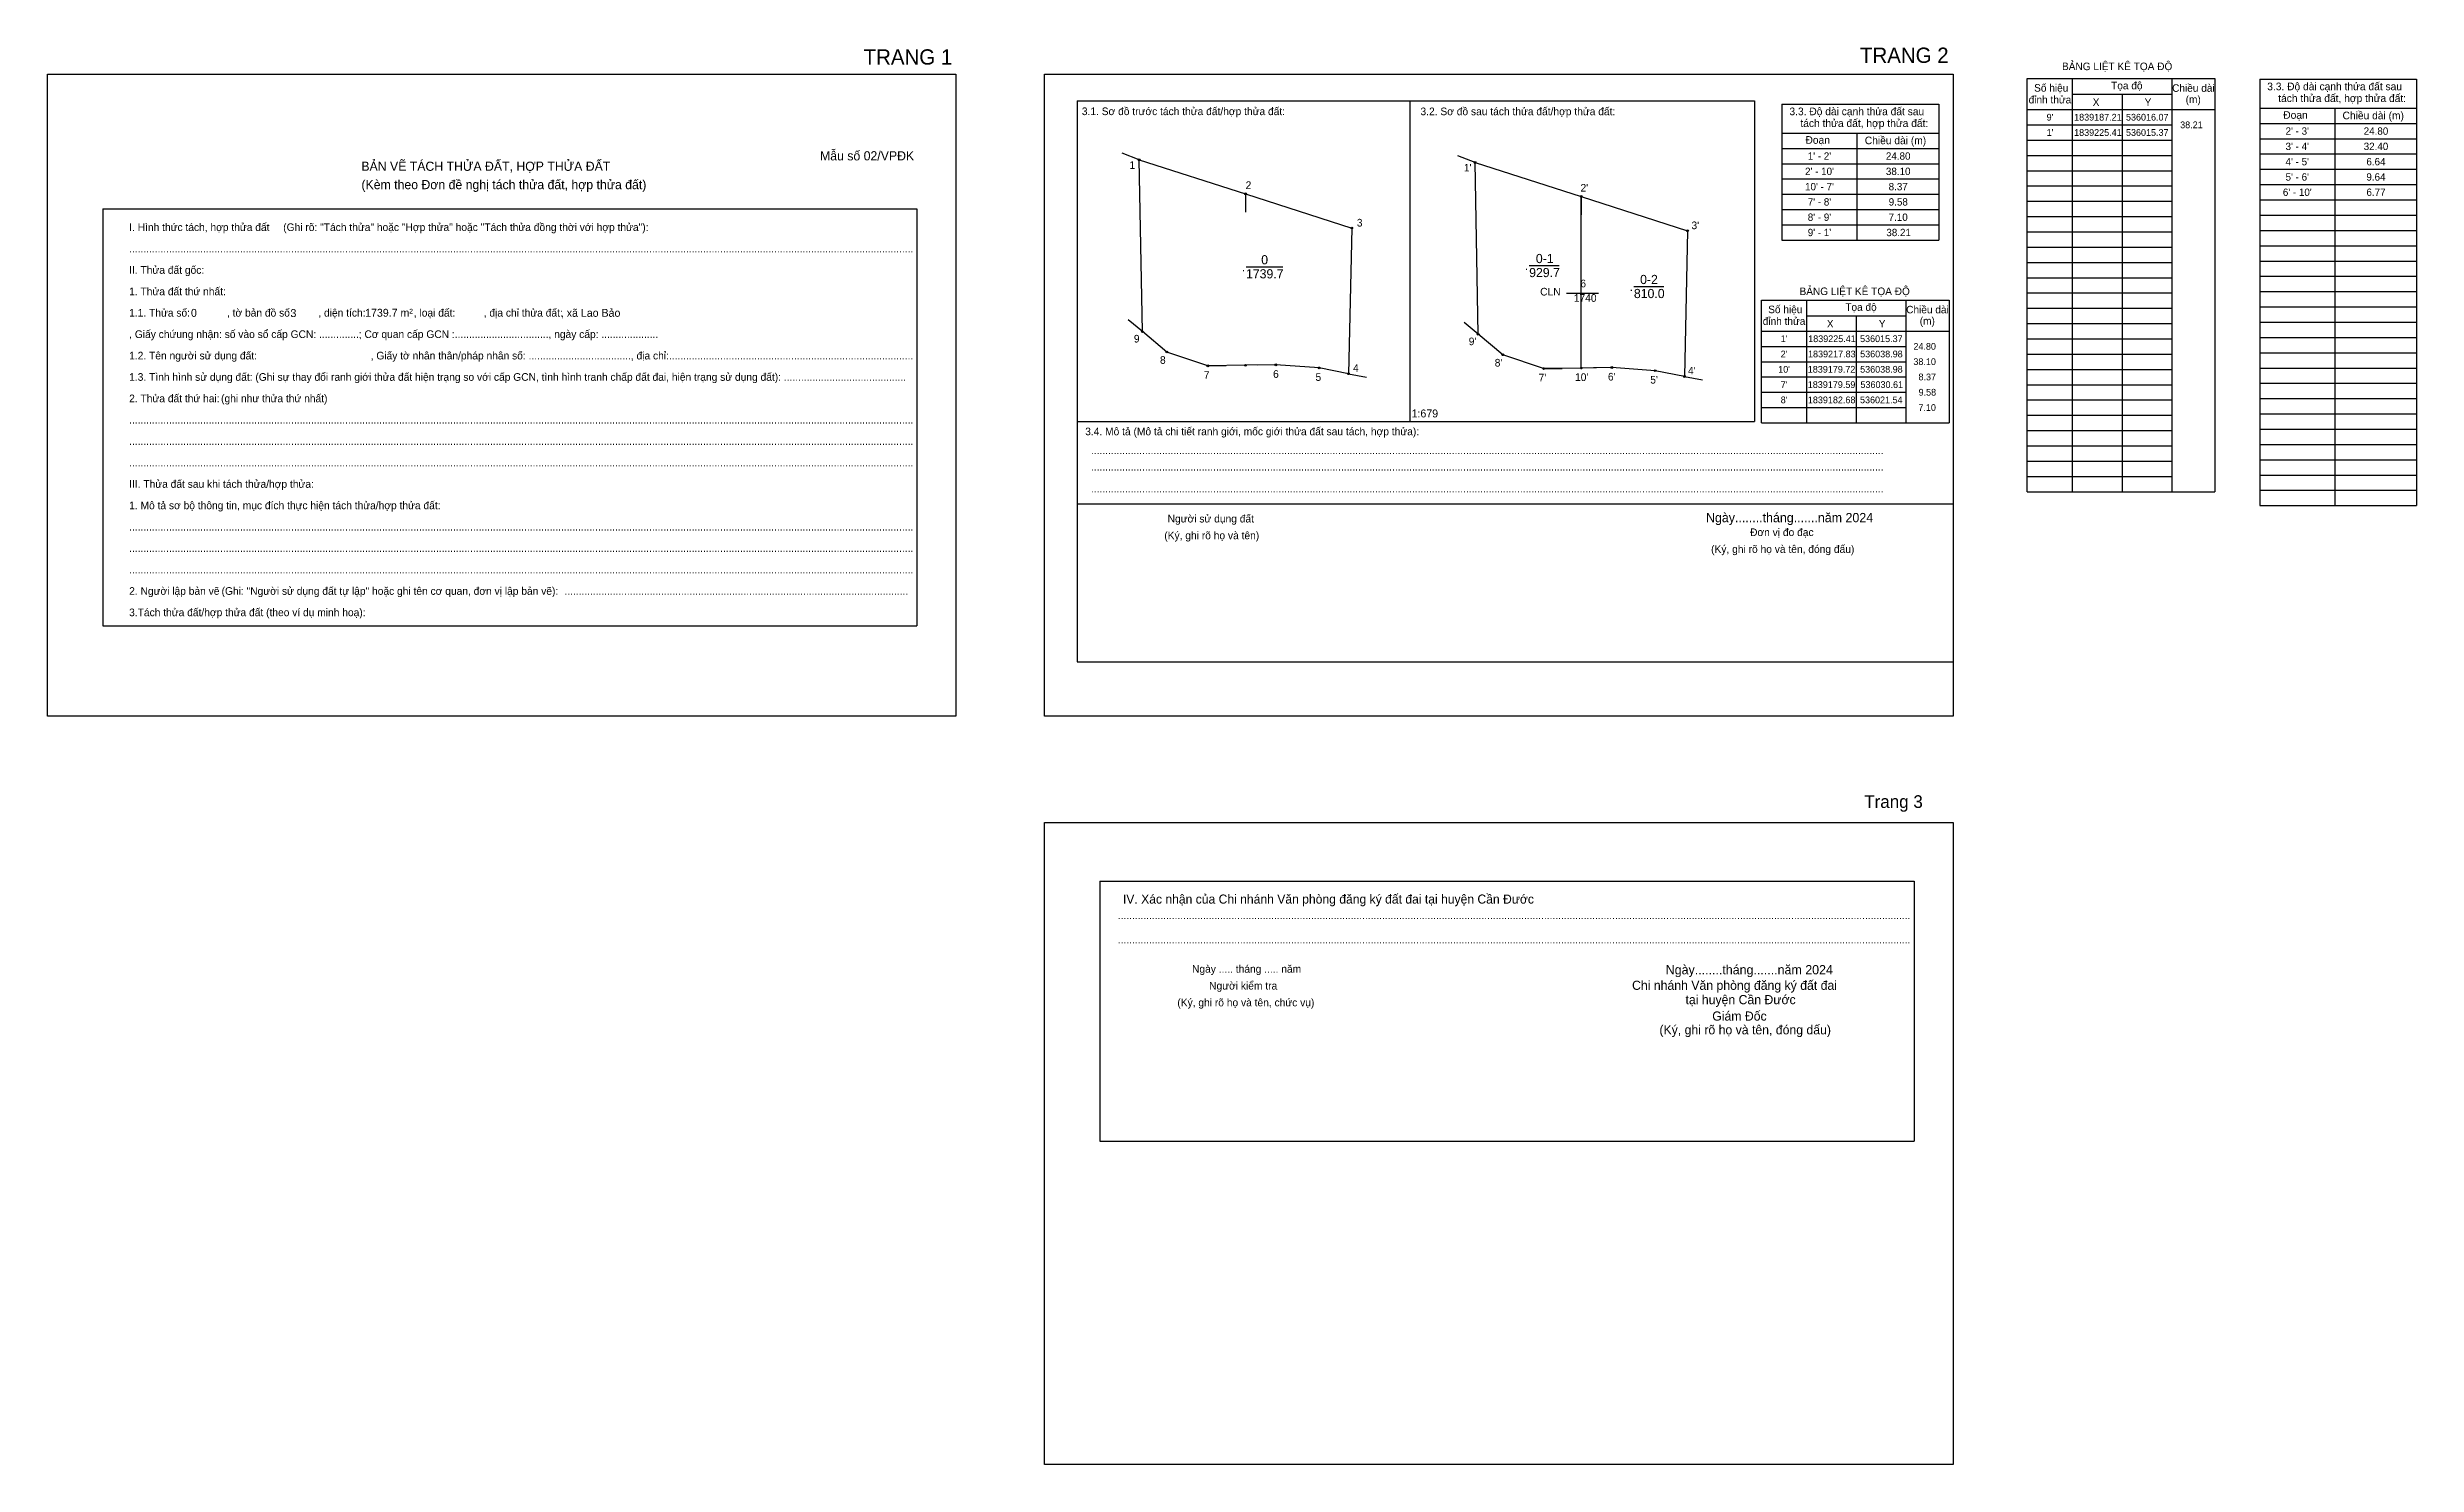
# Model space of a CAD drawing. Extents: x 535343 to 536225, y 1838936 to 1839289.
# Drawn here: x 535698 to 536225, y 1838936 to 1839251 of the extents above; entities that cross this region are included whole.
import ezdxf

# ---------------------------------------------------------------- set-up
doc = ezdxf.new("R2010")
doc.units = 0
for name, color, linetype in [('Level 1', 7, 'Continuous'), ('Level 10', 7, 'Continuous'), ('Level 11', 7, 'Continuous'), ('Level 12', 7, 'Continuous'), ('Level 13', 7, 'Continuous'), ('Level 27', 7, 'Continuous'), ('Level 33', 7, 'Continuous'), ('Level 52', 7, 'Continuous'), ('Level 53', 7, 'Continuous'), ('Level 6', 7, 'Continuous'), ('Level 9', 7, 'Continuous')]:
    doc.layers.add(name, color=color, linetype=linetype)

msp = doc.modelspace()

# ---------------------------------------------------------------- linework, layer by layer
at = {"layer": 'Level 1'}
for p, q in [((535698.23, 1839245.06), (535698.23, 1839245.06)), ((535919.77, 1839245.06), (535919.77, 1839245.06)), ((536148.04, 1839244.07), (536148.04, 1839152.23)), ((536170.15, 1839244.07), (536170.15, 1839152.23)), ((536179.73, 1839244.07), (536179.73, 1839152.23)), ((536148.04, 1839240.57), (536170.15, 1839240.57)), ((536159.09, 1839240.57), (536159.09, 1839152.23)), ((535964.49, 1839202.23), (535964.49, 1839202.23)), ((536088.97, 1839194.83), (536088.97, 1839167.54)), ((536111.08, 1839194.83), (536111.08, 1839167.54)), ((536120.66, 1839194.83), (536120.66, 1839167.54)), ((536088.97, 1839191.33), (536111.08, 1839191.33)), ((536100.02, 1839191.33), (536100.02, 1839167.54)), ((535900.03, 1839102.37), (535900.03, 1839102.37)), ((536121.57, 1839102.37), (536121.57, 1839102.37))]:
    msp.add_line(p, q, dxfattribs=at)
for points in [[(536138.04, 1839152.23), (536138.04, 1839244.07), (536179.73, 1839244.07)], [(536078.97, 1839167.54), (536078.97, 1839194.83), (536120.66, 1839194.83)]]:
    msp.add_lwpolyline(points, dxfattribs=at)
at = {"layer": 'Level 10'}
for points in [[(535941.46, 1839187.81), (535940.75, 1839226.01), (535964.36, 1839218.42), (535987.97, 1839210.84), (535987.27, 1839178.45), (535980.75, 1839179.73), (535971.14, 1839180.43), (535964.36, 1839180.32), (535956, 1839180.19), (535946.93, 1839183.28)], [(536016.07, 1839187.21), (536015.37, 1839225.41), (536038.98, 1839217.83), (536062.59, 1839210.24), (536061.88, 1839177.85), (536055.36, 1839179.13), (536045.75, 1839179.83), (536038.98, 1839179.72), (536030.61, 1839179.59), (536021.54, 1839182.68)]]:
    msp.add_lwpolyline(points, close=True, dxfattribs=at)
at = {"layer": 'Level 11'}
for centre in [(535940.75, 1839226.01), (536015.37, 1839225.41), (535964.36, 1839218.42), (536038.98, 1839217.83), (535987.97, 1839210.84), (536062.59, 1839210.24), (535941.46, 1839187.81), (535941.46, 1839187.81), (535946.93, 1839183.28), (536016.07, 1839187.21), (536016.07, 1839187.21), (535956, 1839180.19), (535964.36, 1839180.32), (535971.14, 1839180.43), (535980.75, 1839179.73), (535987.27, 1839178.45), (536021.54, 1839182.68), (536030.61, 1839179.59), (536038.98, 1839179.72), (536045.75, 1839179.83), (536055.36, 1839179.13), (536061.88, 1839177.85)]:
    msp.add_circle(centre, 0.204, dxfattribs=at)
at = {"layer": 'Level 12'}
msp.add_line((536038.98, 1839179.72), (536038.98, 1839217.83), dxfattribs=at)
at = {"layer": 'Level 13'}
msp.add_line((536035.68, 1839196.37), (536042.82, 1839196.37), dxfattribs=at)
at = {"layer": 'Level 27'}
for p, q in [((535940.75, 1839226.01), (535936.95, 1839227.49)), ((536015.37, 1839225.41), (536011.57, 1839226.89)), ((535964.36, 1839218.42), (535964.36, 1839214.35)), ((536038.98, 1839217.83), (536038.98, 1839213.75)), ((535941.46, 1839187.81), (535938.32, 1839190.41)), ((536016.07, 1839187.21), (536012.93, 1839189.81)), ((535956, 1839180.19), (535960.07, 1839180.25)), ((535971.14, 1839180.43), (535967.06, 1839180.36)), ((535987.27, 1839178.45), (535991.27, 1839177.66)), ((536030.61, 1839179.59), (536034.69, 1839179.65)), ((536045.75, 1839179.83), (536041.67, 1839179.77)), ((536061.88, 1839177.85), (536065.88, 1839177.06))]:
    msp.add_line(p, q, dxfattribs=at)
at = {"layer": 'Level 33'}
for p, q in [((535919.76, 1839245.06), (536121.57, 1839245.06)), ((536189.67, 1839243.94), (536189.67, 1839149.15)), ((536189.67, 1839243.94), (536224.53, 1839243.94)), ((536224.53, 1839243.94), (536224.53, 1839149.15)), ((535926.99, 1839239.07), (536077.45, 1839239.07)), ((535926.99, 1839239.07), (535926.99, 1839114.41)), ((536000.91, 1839239.07), (536000.91, 1839167.87)), ((536077.45, 1839239.07), (536077.45, 1839167.87)), ((536083.53, 1839238.39), (536083.53, 1839208.15)), ((536083.53, 1839238.39), (536118.4, 1839238.39)), ((536118.4, 1839238.39), (536118.4, 1839208.15)), ((536138.04, 1839237.17), (536179.73, 1839237.17)), ((536189.67, 1839237.48), (536224.53, 1839237.48)), ((536206.35, 1839237.48), (536206.35, 1839149.15)), ((536083.53, 1839231.93), (536118.4, 1839231.93)), ((536100.21, 1839231.93), (536100.21, 1839208.15)), ((536138.04, 1839233.77), (536170.15, 1839233.77)), ((536189.67, 1839234.08), (536224.53, 1839234.08)), ((536189.67, 1839230.68), (536224.53, 1839230.68)), ((536083.53, 1839228.53), (536118.4, 1839228.53)), ((536083.53, 1839225.13), (536118.4, 1839225.13)), ((536138.04, 1839230.37), (536170.15, 1839230.37)), ((536138.04, 1839226.98), (536170.15, 1839226.98)), ((536189.67, 1839227.29), (536224.53, 1839227.29)), ((536083.53, 1839221.74), (536118.4, 1839221.74)), ((536138.04, 1839223.58), (536170.15, 1839223.58)), ((536138.04, 1839220.18), (536170.15, 1839220.18)), ((536189.67, 1839223.89), (536224.53, 1839223.89)), ((536189.67, 1839220.49), (536224.53, 1839220.49)), ((535710.51, 1839215.08), (535891.36, 1839215.08)), ((535710.51, 1839215.08), (535710.51, 1839122.4)), ((535891.36, 1839215.08), (535891.36, 1839122.4)), ((536083.53, 1839218.34), (536118.4, 1839218.34)), ((536083.53, 1839214.94), (536118.4, 1839214.94)), ((536138.04, 1839216.78), (536170.15, 1839216.78)), ((536189.67, 1839217.09), (536224.53, 1839217.09)), ((536083.53, 1839211.55), (536118.4, 1839211.55)), ((536138.04, 1839213.39), (536170.15, 1839213.39)), ((536138.04, 1839209.99), (536170.15, 1839209.99)), ((536189.67, 1839213.7), (536224.53, 1839213.7)), ((536189.67, 1839210.3), (536224.53, 1839210.3)), ((536083.53, 1839208.15), (536118.4, 1839208.15)), ((536138.04, 1839206.59), (536170.15, 1839206.59)), ((536189.67, 1839206.9), (536224.53, 1839206.9)), ((536138.04, 1839203.19), (536170.15, 1839203.19)), ((536138.04, 1839199.8), (536170.15, 1839199.8)), ((536189.67, 1839203.5), (536224.53, 1839203.5)), ((536189.67, 1839200.11), (536224.53, 1839200.11)), ((536138.04, 1839196.4), (536170.15, 1839196.4)), ((536189.67, 1839196.71), (536224.53, 1839196.71)), ((536138.04, 1839193), (536170.15, 1839193)), ((536138.04, 1839189.6), (536170.15, 1839189.6)), ((536189.67, 1839193.31), (536224.53, 1839193.31)), ((536189.67, 1839189.91), (536224.53, 1839189.91)), ((536078.97, 1839187.93), (536120.66, 1839187.93)), ((536078.97, 1839184.53), (536111.08, 1839184.53)), ((536138.04, 1839186.21), (536170.15, 1839186.21)), ((536189.67, 1839186.52), (536224.53, 1839186.52)), ((536189.67, 1839183.12), (536224.53, 1839183.12)), ((536078.97, 1839181.13), (536111.08, 1839181.13)), ((536138.04, 1839182.81), (536170.15, 1839182.81)), ((536138.04, 1839179.41), (536170.15, 1839179.41)), ((536189.67, 1839179.72), (536224.53, 1839179.72)), ((536078.97, 1839177.74), (536111.08, 1839177.74)), ((536078.97, 1839174.34), (536111.08, 1839174.34)), ((536138.04, 1839176.01), (536170.15, 1839176.01)), ((536138.04, 1839172.62), (536170.15, 1839172.62)), ((536189.67, 1839176.32), (536224.53, 1839176.32)), ((536189.67, 1839172.93), (536224.53, 1839172.93)), ((535926.99, 1839167.87), (536077.45, 1839167.87)), ((536078.97, 1839170.94), (536111.08, 1839170.94)), ((536078.97, 1839167.54), (536120.66, 1839167.54)), ((536138.04, 1839169.22), (536170.15, 1839169.22)), ((536189.67, 1839169.53), (536224.53, 1839169.53)), ((536138.04, 1839165.82), (536170.15, 1839165.82)), ((536138.04, 1839162.42), (536170.15, 1839162.42)), ((536189.67, 1839166.13), (536224.53, 1839166.13)), ((536189.67, 1839162.74), (536224.53, 1839162.74)), ((536138.04, 1839159.03), (536170.15, 1839159.03)), ((536189.67, 1839159.34), (536224.53, 1839159.34)), ((536138.04, 1839155.63), (536170.15, 1839155.63)), ((536138.04, 1839152.23), (536179.73, 1839152.23)), ((536189.67, 1839155.94), (536224.53, 1839155.94)), ((536189.67, 1839152.54), (536224.53, 1839152.54)), ((535926.99, 1839149.5), (536121.57, 1839149.5)), ((536189.67, 1839149.15), (536224.53, 1839149.15)), ((535710.51, 1839122.4), (535891.36, 1839122.4)), ((535926.99, 1839114.41), (536121.57, 1839114.41)), ((535932.05, 1839065.66), (536112.9, 1839065.66)), ((535932.05, 1839065.66), (535932.05, 1839007.84)), ((536112.9, 1839065.66), (536112.9, 1839007.84)), ((535932.05, 1839007.84), (536112.9, 1839007.84))]:
    msp.add_line(p, q, dxfattribs=at)
for points in [[(535698.22, 1839245.06), (535900.03, 1839245.06), (535900.03, 1839102.37), (535698.22, 1839102.37)], [(535919.76, 1839245.06), (536121.57, 1839245.06), (536121.57, 1839102.37), (535919.76, 1839102.37)], [(535919.76, 1839078.67), (536121.57, 1839078.67), (536121.57, 1838935.98), (535919.76, 1838935.98)]]:
    msp.add_lwpolyline(points, close=True, dxfattribs=at)
at = {"layer": 'Level 9'}
for p, q in [((535964.49, 1839202.23), (535972.65, 1839202.23)), ((536027.38, 1839202.5), (536034.03, 1839202.5)), ((536050.65, 1839197.84), (536057.33, 1839197.84))]:
    msp.add_line(p, q, dxfattribs=at)

# ---------------------------------------------------------------- texts
at = {"layer": 'Level 1'}
for s, height, p in [('BẢNG LIỆT KÊ TỌA ĐỘ', 1.6741, (536145.76, 1839245.93)), ('Số hiệu', 1.674, (536139.57, 1839241.15)), ('Tọa độ', 1.674, (536156.68, 1839241.66)), ('Chiều dài', 1.674, (536170.22, 1839241.11)), ('đỉnh thửa', 1.674, (536138.35, 1839238.53)), ('X ', 1.674, (536152.58, 1839237.97)), ('Y ', 1.674, (536164.12, 1839237.97)), ('(m)', 1.674, (536173.23, 1839238.6)), ('Số hiệu', 1.674, (536080.5, 1839191.91)), ('BẢNG LIỆT KÊ TỌA ĐỘ', 1.6741, (536087.45, 1839195.94)), ('Tọa độ', 1.674, (536097.62, 1839192.43)), ('Chiều dài', 1.674, (536111.15, 1839191.87)), ('đỉnh thửa', 1.674, (536079.28, 1839189.3)), ('X ', 1.674, (536093.52, 1839188.73)), ('Y ', 1.674, (536105.06, 1839188.73)), ('(m)', 1.674, (536114.16, 1839189.36)), ('Ngày........tháng.......năm 2024', 2.0643, (536066.67, 1839145.44)), ('Ngày........tháng.......năm 2024', 2.0643, (536066.67, 1839145.44)), ('Ngày........tháng.......năm 2024', 2.0643, (536057.73, 1839044.95))]:
    msp.add_text(s, height=height, dxfattribs=at).set_placement(p)
at = {"layer": 'Level 10'}
for s, height, p in [('Trang 3', 2.825, (536101.82, 1839081.94)), ('IV. Xác nhận của Chi nhánh Văn phòng đăng ký đất đai tại huyện Cần Đước', 2.0138, (535937.15, 1839060.68)), ('Chi nhánh Văn phòng đăng ký đất đai ', 2.0341, (536050.25, 1839041.51)), ('tại huyện Cần Đước', 2.0341, (536062.12, 1839038.32)), ('Giám Đốc', 2.034, (536068.06, 1839034.67)), ('(Ký, ghi rõ họ và tên, đóng dấu)', 2.0341, (536056.33, 1839031.62))]:
    msp.add_text(s, height=height, dxfattribs=at).set_placement(p)
at = {"layer": 'Level 13'}
for s, height, p in [('0', 2.04, (535967.87, 1839202.77)), ('0-1', 2.038, (536028.88, 1839203.04)), ('.', 2.04, (535963.54, 1839201.21)), ('1739.7', 2.038, (535964.49, 1839199.64)), ('.', 2.04, (536026.43, 1839201.48)), ('929.7', 2.038, (536027.39, 1839199.92)), ('6', 1.7, (536038.76, 1839197.66)), ('0-2', 2.038, (536052.04, 1839198.38)), ('CLN', 1.699, (536029.84, 1839195.84)), ('1740', 1.699, (536037.31, 1839194.44)), ('.', 2.04, (536049.7, 1839196.82)), ('810.0', 2.038, (536050.66, 1839195.26))]:
    msp.add_text(s, height=height, dxfattribs=at).set_placement(p)
at = {"layer": 'Level 33'}
for s, height, p in [('TRANG 1', 3.397, (535879.55, 1839247.16)), ('TRANG 2', 3.397, (536100.88, 1839247.54)), ('3.3. Độ dài cạnh thửa đất sau ', 1.6987, (536191.35, 1839241.46)), ('3.1. Sơ đồ trước tách thửa đất/hợp thửa đất:', 1.6987, (535928.02, 1839235.93)), ('3.2. Sơ đồ sau tách thửa đất/hợp thửa đất:', 1.6987, (536003.25, 1839235.91)), ('3.3. Độ dài cạnh thửa đất sau ', 1.6987, (536085.21, 1839235.91)), ('tách thửa đất, hợp thửa đất:', 1.6987, (536193.79, 1839238.84)), ('Đoạn', 1.699, (536194.91, 1839235.11)), ('Chiều dài (m)', 1.6987, (536208.08, 1839235)), ('tách thửa đất, hợp thửa đất:', 1.6987, (536087.65, 1839233.29)), ('Đoạn', 1.699, (536088.77, 1839229.56)), ('Chiều dài (m)', 1.6987, (536101.95, 1839229.46)), ('BẢN VẼ TÁCH THỬA ĐẤT, HỢP THỬA ĐẤT', 2.0384, (535767.97, 1839223.55)), ('Mẫu số 02/VPĐK', 2.0384, (535869.86, 1839225.87)), ('(Kèm theo Đơn đề nghị tách thửa đất, hợp thửa đất)', 2.0384, (535767.99, 1839219.47)), ('I. Hình thức tách, hợp thửa đất ', 1.6987, (535716.39, 1839210.17)), ('(Ghi rõ: "Tách thửa" hoặc "Hợp thửa" hoặc "Tách thửa đồng thời với hợp thửa"):', 1.6987, (535750.61, 1839210.17)), ('....................................................................................................................................................................................................................................................................................', 1.6987, (535716.39, 1839205.42)), ('II. Thửa đất gốc:', 1.6987, (535716.39, 1839200.66)), ('1. Thửa đất thứ nhất:', 1.6987, (535716.39, 1839195.9)), ('1.1. Thửa số:             , tờ bản đồ số:         , diện tích:                 , loại đất:          , địa chỉ thửa đất:                                        ', 1.6987, (535716.39, 1839191.15)), (', Giấy chứung nhận: số vào sổ cấp GCN: ..............; Cơ quan cấp GCN :................................., ngày cấp: ....................', 1.6987, (535716.39, 1839186.39)), ('1.2. Tên người sử dụng đất:                                        , Giấy tờ nhân thân/pháp nhân số: ...................................., địa chỉ:...................................................................................... ', 1.6987, (535716.39, 1839181.63)), ('1.3. Tình hình sử dụng đất: (Ghi sự thay đổi ranh giới thửa đất hiện trạng so với cấp GCN, tình hình tranh chấp đất đai, hiện trạng sử dụng đất): ...........................................', 1.6987, (535716.39, 1839176.88)), ('2. Thửa đất thứ hai: ', 1.6987, (535716.39, 1839172.12)), ('(ghi như thửa thứ nhất)', 1.6987, (535736.81, 1839172.12)), ('....................................................................................................................................................................................................................................................................................', 1.6987, (535716.39, 1839167.36)), ('....................................................................................................................................................................................................................................................................................', 1.6987, (535716.39, 1839162.61)), ('3.4. Mô tả (Mô tả chi tiết ranh giới, mốc giới thửa đất sau tách, hợp thửa):', 1.6987, (535928.77, 1839164.78)), ('....................................................................................................................................................................................................................................................................................', 1.6987, (535716.39, 1839157.85)), ('.......................................................................................................................................................................................................................................................................................', 1.6987, (535930.04, 1839160.6)), ('.......................................................................................................................................................................................................................................................................................', 1.6987, (535930.04, 1839156.91)), ('III. Thửa đất sau khi tách thửa/hợp thửa:', 1.6987, (535716.39, 1839153.1)), ('.......................................................................................................................................................................................................................................................................................', 1.6987, (535930.04, 1839152.07)), ('1. Mô tả sơ bộ thông tin, mục đích thực hiện tách thửa/hợp thửa đất: ', 1.6987, (535716.39, 1839148.34)), ('Người sử dụng đất', 1.6987, (535947.08, 1839145.39)), ('....................................................................................................................................................................................................................................................................................', 1.6987, (535716.39, 1839143.58)), ('(Ký, ghi rõ họ và tên)', 1.6987, (535946.34, 1839141.66)), ('Đơn vị đo đạc', 1.6987, (536076.46, 1839142.37)), ('....................................................................................................................................................................................................................................................................................', 1.6987, (535716.39, 1839138.83)), ('(Ký, ghi rõ họ và tên, đóng đấu)', 1.6987, (536067.81, 1839138.63)), ('2. Người lập bản vẽ ', 1.6987, (535716.39, 1839129.31)), ('....................................................................................................................................................................................................................................................................................', 1.6987, (535716.39, 1839134.07)), ('(Ghi: "Người sử dụng đất tự lập" hoặc ghi tên cơ quan, đơn vị lập bản vẽ): ', 1.6987, (535736.92, 1839129.31)), ('3.Tách thửa đất/hợp thửa đất (theo ví dụ minh hoạ):', 1.6987, (535716.39, 1839124.56)), ('.........................................................................................................................', 1.6987, (535813.08, 1839129.31)), ('.......................................................................................................................................................................................................................................................................................', 1.6987, (535936, 1839057.25)), ('.......................................................................................................................................................................................................................................................................................', 1.6987, (535936, 1839051.82)), ('Ngày ..... tháng ..... năm', 1.6987, (535952.5, 1839045.32)), ('Người kiểm tra', 1.6987, (535956.3, 1839041.58)), ('(Ký, ghi rõ họ và tên, chức vụ)', 1.6987, (535949.24, 1839037.85))]:
    msp.add_text(s, height=height, dxfattribs=at).set_placement(p)
at = {"layer": 'Level 52'}
for s, p in [("2' - 3'", (536195.42, 1839231.57)), ('24.80', (536212.78, 1839231.57)), ("1' - 2'", (536089.28, 1839226.02)), ('24.80', (536106.64, 1839226.02)), ("4' - 5'", (536195.42, 1839224.77)), ("3' - 4'", (536195.42, 1839228.17)), ('32.40', (536212.78, 1839228.17)), ('6.64', (536213.38, 1839224.77)), ("2' - 10'", (536088.68, 1839222.62)), ("10' - 7'", (536088.68, 1839219.22)), ('38.10', (536106.64, 1839222.62)), ('8.37', (536107.25, 1839219.22)), ("5' - 6'", (536195.42, 1839221.37)), ('9.64', (536213.38, 1839221.37)), ("7' - 8'", (536089.28, 1839215.83)), ('9.58', (536107.27, 1839215.83)), ("6' - 10'", (536194.82, 1839217.98)), ('6.77', (536213.39, 1839217.98)), ("8' - 9'", (536089.28, 1839212.43)), ("9' - 1'", (536089.28, 1839209.03)), ('38.21', (536106.74, 1839209.03)), ('7.10', (536107.24, 1839212.43))]:
    msp.add_text(s, height=1.631, dxfattribs=at).set_placement(p)
at = {"layer": 'Level 53'}
for s, p in [("9'", (536142.34, 1839234.72)), ('1839187.21', (536148.45, 1839234.72)), ('536016.07', (536159.97, 1839234.72)), ("1'", (536142.34, 1839231.32)), ('1839225.41', (536148.45, 1839231.32)), ('536015.37', (536159.97, 1839231.32)), ('38.21', (536172.01, 1839233.02)), ("2'", (536083.27, 1839182.09)), ("1'", (536083.27, 1839185.48)), ('1839217.83', (536089.34, 1839182.09)), ('1839225.41', (536089.38, 1839185.48)), ('536015.37', (536100.9, 1839185.48)), ('536038.98', (536100.92, 1839182.09)), ('24.80', (536112.75, 1839183.78)), ("10'", (536082.72, 1839178.69)), ('1839179.72', (536089.29, 1839178.69)), ('536038.98', (536100.92, 1839178.69)), ('38.10', (536112.75, 1839180.39)), ('8.37', (536113.88, 1839176.99)), ("8'", (536083.27, 1839171.89)), ("7'", (536083.27, 1839175.29)), ('1839179.59', (536089.29, 1839175.29)), ('1839182.68', (536089.31, 1839171.89)), ('536021.54', (536100.89, 1839171.89)), ('536030.61', (536100.99, 1839175.29)), ('9.58', (536113.9, 1839173.59)), ('7.10', (536113.86, 1839170.19))]:
    msp.add_text(s, height=1.495, dxfattribs=at).set_placement(p)
at = {"layer": 'Level 6'}
for s, height, p in [('0', 1.76, (535730.12, 1839191.1)), ('3', 1.76, (535752.23, 1839191.06)), ('1739.7 m²', 1.761, (535768.81, 1839191.12)), (', xã Lao Bảo', 1.7612, (535812.29, 1839191.1)), ('1:679', 1.761, (536001.27, 1839168.74))]:
    msp.add_text(s, height=height, dxfattribs=at).set_placement(p)
at = {"layer": 'Level 9'}
for s, height, p in [('1', 1.7, (535938.61, 1839223.99)), ('2', 1.7, (535964.41, 1839219.51)), ("1'", 1.699, (536012.89, 1839223.4)), ("2'", 1.699, (536038.8, 1839218.92)), ('3', 1.7, (535989.11, 1839211.17)), ("3'", 1.699, (536063.45, 1839210.58)), ('9', 1.7, (535939.58, 1839185.39)), ("9'", 1.699, (536013.97, 1839184.79)), ('8', 1.7, (535945.38, 1839180.65)), ('7', 1.7, (535955.11, 1839177.32)), ('6', 1.7, (535970.5, 1839177.54)), ('5', 1.7, (535979.93, 1839176.86)), ('4', 1.7, (535988.27, 1839178.87)), ("8'", 1.699, (536019.74, 1839180.05)), ("7'", 1.699, (536029.49, 1839176.73)), ("10'", 1.699, (536037.58, 1839176.84)), ("6'", 1.699, (536044.89, 1839176.94)), ("5'", 1.699, (536054.29, 1839176.26)), ("4'", 1.699, (536062.67, 1839178.28))]:
    msp.add_text(s, height=height, dxfattribs=at).set_placement(p)

doc.saveas('drawing.dxf')
